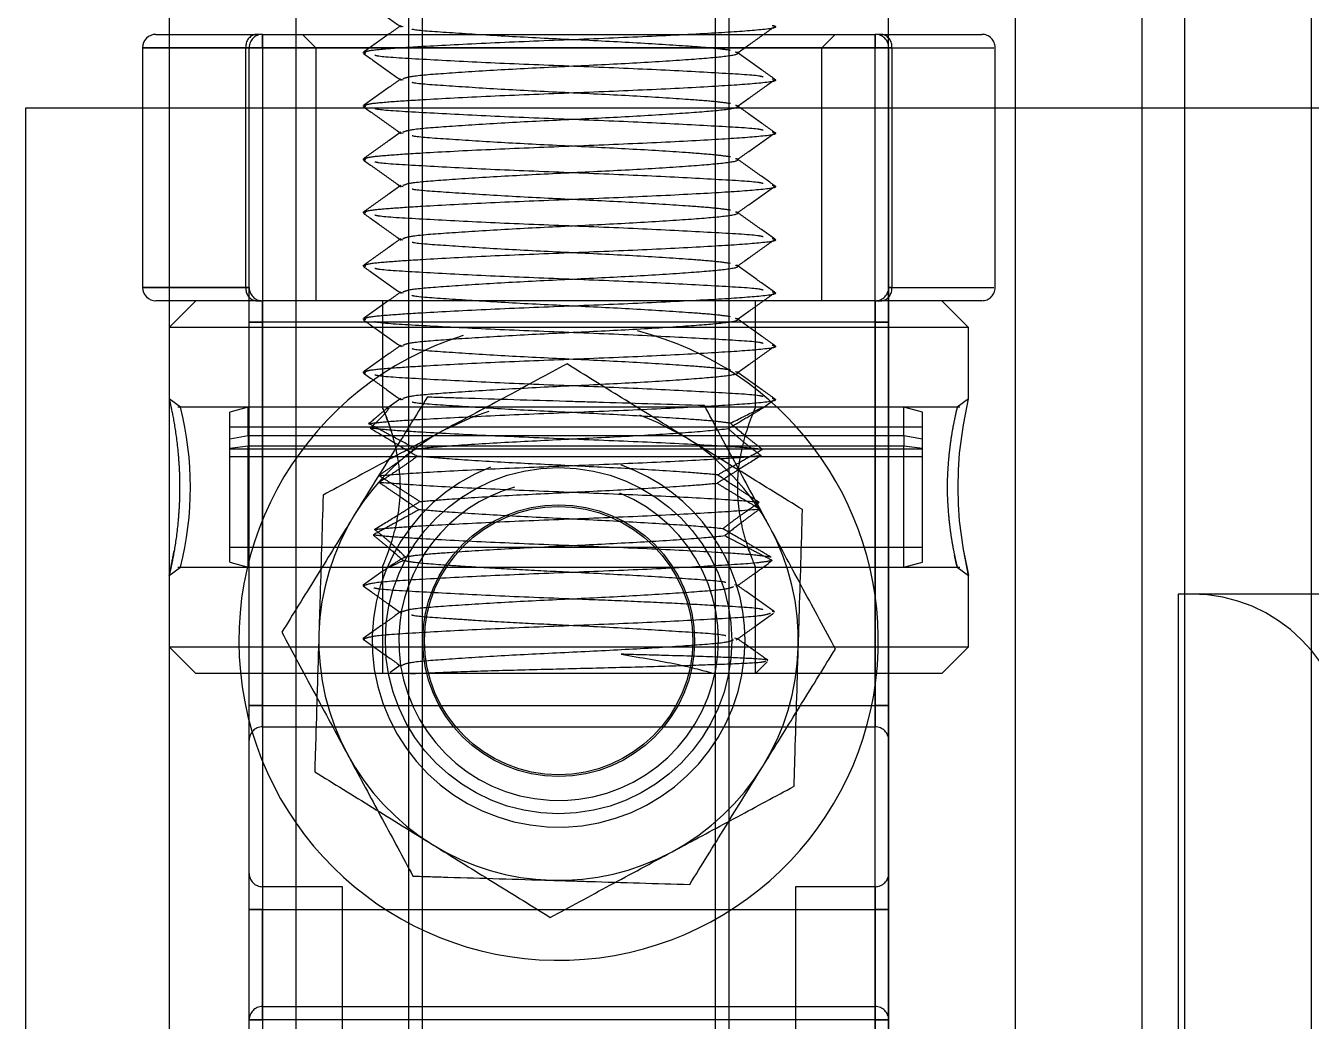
# Model space of a CAD drawing. Header units: metres. Extents: x 0 to 63075, y 0 to 44550.
# Drawn here: x 13913.88 to 13962.13, y 24667.48 to 24704.86 of the extents above; entities that cross this region are included whole.
import ezdxf

# ---------------------------------------------------------------- set-up
doc = ezdxf.new("R2010")
doc.units = ezdxf.units.M
doc.header["$LTSCALE"] = 75
doc.linetypes.add('HIDDEN2', pattern=[4.7625, 3.175, -1.5875])
for name, color, linetype in [('SDM', 7, 'Continuous'), ('SL4', 4, 'Continuous'), ('ST1', 7, 'HIDDEN2')]:
    doc.layers.add(name, color=color, linetype=linetype)

# ---------------------------------------------------------------- blocks, each defined once
blk = doc.blocks.new('A$Ca53c419a')
at = {"layer": 'SL4'}
for p, q in [((225.263, 539.25), (272, 539.25)), ((272, 539.25), (272, 534.865)), ((274.263, 534.865), (265.263, 534.865)), ((265.263, 534.865), (265.263, 533.865)), ((274.263, 533.865), (274.263, 534.865)), ((264.763, 533.865), (264.763, 534.365)), ((274.763, 534.365), (274.763, 533.865)), ((378.019, 533.865), (91.194, 533.865)), ((378.194, 529.108), (86.437, 529.108)), ((344.397, 506.877), (117.694, 506.877)), ((378.194, 502.115), (86.437, 502.115)), ((381.194, 497.358), (91.194, 497.358)), ((1004.763, 495.765), (54.76, 495.765))]:
    blk.add_line(p, q, dxfattribs=at)
for centre, start, end in [((265.263, 534.365), 90, 180), ((274.263, 534.365), 0, 90)]:
    blk.add_arc(centre, 0.5, start, end, dxfattribs=at)
at = {"layer": 'ST1'}
for p, q in [((265.263, 530.986), (265.263, 534.865)), ((272, 534.865), (272, 420.765)), ((274.263, 534.865), (274.263, 530.986)), ((251.763, 533.865), (250.762, 532.865)), ((251.763, 533.865), (251.763, 503.865)), ((254.448, 533.865), (254.762, 533.444)), ((260.762, 533.444), (261.077, 533.865)), ((263.763, 503.865), (263.763, 533.865)), ((264.763, 532.865), (263.763, 533.865)), ((264.763, 530.607), (264.763, 533.865)), ((265.263, 533.865), (265.263, 530.986)), ((274.263, 530.986), (274.263, 533.865)), ((274.763, 533.865), (274.763, 530.607)), ((254.762, 533.544), (254.762, 525.865)), ((260.762, 525.848), (260.762, 533.544)), ((250.762, 504.865), (250.762, 532.865)), ((254.95, 531.595), (254.762, 530.895)), ((254.95, 531.595), (259.21, 531.595)), ((255.512, 531.595), (255.512, 505.595)), ((258.92, 531.595), (258.92, 505.595)), ((259.208, 531.595), (259.208, 505.595)), ((259.306, 530.895), (259.21, 531.595)), ((259.21, 531.595), (259.569, 531.595)), ((259.569, 531.595), (260.575, 531.595)), ((259.689, 530.895), (259.569, 531.595)), ((260.012, 505.595), (260.012, 531.595)), ((260.762, 530.895), (260.575, 531.595)), ((236.488, 530.865), (237.763, 530.865)), ((237.763, 530.865), (237.763, 530.365)), ((237.763, 530.865), (241.912, 530.865)), ((237.763, 530.365), (237.763, 530.865)), ((241.912, 530.865), (241.912, 530.365)), ((241.912, 530.865), (274.263, 530.865)), ((241.912, 530.365), (241.912, 530.865)), ((249.562, 530.365), (249.562, 530.865)), ((249.562, 530.865), (249.562, 530.365)), ((254.762, 530.895), (259.306, 530.895)), ((254.762, 530.895), (254.762, 506.295)), ((259.689, 530.895), (259.306, 530.895)), ((259.306, 506.295), (259.306, 530.895)), ((259.689, 530.895), (260.762, 530.895)), ((259.689, 506.295), (259.689, 530.895)), ((260.762, 506.295), (260.762, 530.895)), ((263.963, 530.365), (263.963, 530.865)), ((263.963, 530.865), (263.963, 530.365)), ((265.263, 530.986), (265.263, 530.865)), ((265.263, 530.986), (274.263, 530.986)), ((265.263, 530.865), (265.263, 530.986)), ((274.263, 530.986), (274.263, 530.865)), ((274.263, 530.865), (274.263, 530.986)), ((274.263, 530.865), (274.263, 530.365)), ((274.263, 530.365), (274.263, 530.865)), ((242.763, 530.365), (182.763, 530.365)), ((242.763, 530.365), (214.01, 530.365)), ((237.763, 530.365), (236.988, 530.365)), ((237.763, 507.365), (237.763, 530.365)), ((238.263, 530.365), (237.763, 530.365)), ((237.763, 530.365), (238.263, 530.365)), ((238.263, 530.365), (238.263, 507.365)), ((241.912, 530.365), (238.263, 530.365)), ((238.263, 530.365), (241.912, 530.365)), ((241.912, 530.365), (241.912, 507.365)), ((274.263, 530.365), (241.912, 530.365)), ((242.763, 527.365), (242.763, 530.365)), ((248.763, 530.365), (249.562, 530.365)), ((248.763, 530.365), (248.763, 507.365)), ((249.562, 530.365), (248.763, 530.365)), ((249.562, 530.365), (263.963, 530.365)), ((249.562, 530.365), (249.562, 507.365)), ((263.963, 530.365), (264.763, 530.365)), ((263.963, 507.365), (263.963, 530.365)), ((264.763, 530.365), (263.963, 530.365)), ((264.763, 530.607), (264.763, 530.365)), ((264.763, 507.365), (264.763, 530.365)), ((274.263, 507.365), (274.263, 530.365)), ((274.763, 530.365), (274.263, 530.365)), ((274.263, 530.365), (274.763, 530.365)), ((274.263, 530.365), (274.263, 528.365)), ((274.763, 530.365), (274.763, 530.607)), ((274.763, 530.365), (274.763, 507.365)), ((381.194, 529.108), (86.437, 529.108)), ((274.763, 528.865), (274.263, 528.365)), ((274.263, 528.365), (264.763, 528.365)), ((274.263, 528.365), (274.263, 509.365)), ((212.763, 527.365), (242.763, 527.365)), ((252.053, 526.522), (252.069, 526.592)), ((254.053, 526.522), (254.069, 526.592)), ((262.046, 526.485), (262.069, 526.592)), ((264.046, 526.485), (264.069, 526.592)), ((266.046, 526.485), (266.069, 526.592)), ((268.046, 526.485), (268.069, 526.592)), ((270.046, 526.485), (270.069, 526.592)), ((272.046, 526.485), (272.069, 526.592)), ((274.046, 526.485), (274.069, 526.592)), ((254.762, 525.865), (250.762, 525.865)), ((251.09, 525.174), (250.805, 525.573)), ((254.762, 525.602), (254.762, 511.542)), ((261.093, 525.169), (260.713, 525.702)), ((264.763, 525.865), (260.724, 525.865)), ((260.762, 511.583), (260.762, 525.642)), ((251.05, 525.115), (251.069, 525.186)), ((253.05, 525.115), (253.069, 525.186)), ((261.042, 525.085), (261.069, 525.186)), ((263.042, 525.085), (263.069, 525.186)), ((265.042, 525.085), (265.069, 525.186)), ((267.042, 525.085), (267.069, 525.186)), ((269.042, 525.085), (269.069, 525.186)), ((271.042, 525.085), (271.069, 525.186)), ((273.042, 525.085), (273.069, 525.186)), ((275.042, 525.085), (275.069, 525.186)), ((121.694, 524.865), (340.694, 524.865)), ((340.694, 524.365), (121.694, 524.365)), ((121.694, 513.365), (340.694, 513.365)), ((340.694, 512.865), (121.694, 512.865)), ((252.069, 512.544), (252.093, 512.637)), ((254.069, 512.544), (254.093, 512.637)), ((250.762, 511.865), (251.2, 511.428)), ((250.762, 511.865), (254.801, 511.865)), ((254.762, 511.882), (254.762, 504.186)), ((254.797, 511.511), (254.789, 511.542)), ((260.737, 511.591), (261.056, 511.143)), ((260.762, 511.865), (264.763, 511.865)), ((260.762, 504.186), (260.762, 511.865)), ((253.069, 511.138), (253.09, 511.239)), ((255.016, 511.233), (254.896, 511.382)), ((242.763, 510.365), (182.763, 510.365)), ((242.763, 507.365), (242.763, 510.365)), ((264.763, 509.365), (274.263, 509.365)), ((274.263, 509.365), (274.763, 508.865)), ((274.263, 509.365), (274.263, 507.365)), ((242.763, 507.365), (182.763, 507.365)), ((236.988, 507.365), (237.763, 507.365)), ((237.763, 507.365), (237.763, 506.865)), ((238.263, 507.365), (237.763, 507.365)), ((237.763, 507.365), (238.263, 507.365)), ((237.763, 506.865), (237.763, 507.365)), ((238.263, 507.365), (241.912, 507.365)), ((241.912, 507.365), (238.263, 507.365)), ((241.912, 507.365), (241.912, 506.865)), ((241.912, 507.365), (274.263, 507.365)), ((241.912, 506.865), (241.912, 507.365)), ((249.562, 507.365), (248.763, 507.365)), ((248.763, 507.365), (249.562, 507.365)), ((263.963, 507.365), (249.562, 507.365)), ((249.562, 506.865), (249.562, 507.365)), ((249.562, 507.365), (249.562, 506.865)), ((264.763, 507.365), (263.963, 507.365)), ((263.963, 506.865), (263.963, 507.365)), ((263.963, 507.365), (264.763, 507.365)), ((263.963, 507.365), (263.963, 506.865)), ((264.763, 507.365), (264.763, 507.123)), ((264.763, 503.365), (264.763, 507.123)), ((274.263, 507.365), (274.263, 506.865)), ((274.763, 507.365), (274.263, 507.365)), ((274.263, 507.365), (274.763, 507.365)), ((274.263, 506.865), (274.263, 507.365)), ((274.763, 507.123), (274.763, 507.365)), ((274.763, 507.123), (274.763, 503.365)), ((381.194, 506.877), (81.194, 506.877)), ((237.763, 506.865), (236.488, 506.865)), ((241.912, 506.865), (237.763, 506.865)), ((274.263, 506.865), (241.912, 506.865)), ((265.263, 506.744), (265.263, 506.865)), ((265.263, 506.865), (265.263, 506.744)), ((274.263, 506.744), (265.263, 506.744)), ((265.263, 506.744), (265.263, 502.915)), ((274.263, 506.744), (274.263, 506.865)), ((274.263, 506.865), (274.263, 506.744)), ((274.263, 506.744), (274.263, 502.915)), ((254.762, 506.295), (259.306, 506.295)), ((254.762, 506.295), (254.95, 505.595)), ((259.21, 505.595), (259.306, 506.295)), ((259.689, 506.295), (259.306, 506.295)), ((259.569, 505.595), (259.689, 506.295)), ((259.689, 506.295), (260.762, 506.295)), ((260.575, 505.595), (260.762, 506.295)), ((254.95, 505.595), (259.21, 505.595)), ((259.21, 505.595), (259.569, 505.595)), ((259.569, 505.595), (260.575, 505.595)), ((250.762, 504.865), (251.763, 503.865)), ((263.763, 503.865), (264.763, 504.865)), ((254.762, 504.286), (254.448, 503.865)), ((261.077, 503.865), (260.762, 504.286)), ((251.763, 503.865), (254.449, 503.865)), ((261.077, 503.865), (263.763, 503.865)), ((265.263, 502.865), (274.263, 502.865)), ((378.194, 497.358), (91.194, 497.358)), ((253.75, 496), (190.25, 496)), ((253.75, 420.765), (253.75, 496)), ((1004.763, 491.003), (4.763, 491.003))]:
    blk.add_line(p, q, dxfattribs=at)
at = {"layer": 'ST1', "flags": 128}
for points in [[(259.927, 523.511), (260.416, 522.44), (260.613, 521.859)], [(260.473, 516.215), (260.206, 515.555), (259.654, 514.515)], [(255.37, 504.051), (254.704, 503.922), (254.448, 503.865), (254.704, 503.922), (255.42, 504.06), (256.495, 504.199), (257.121, 504.243), (257.765, 504.258), (258.407, 504.243), (259.034, 504.199), (260.108, 504.06), (260.822, 503.922), (261.077, 503.865), (261.077, 503.865)]]:
    blk.add_lwpolyline(points, dxfattribs=at)
at = {"layer": 'ST1'}
for radius in [6.5, 5.1, 5.036]:
    blk.add_circle((252, 519.25), radius, dxfattribs=at)
for centre, radius, start, end in [((257.762, 545.167), 12.101, 255.6458, 284.3543), ((252, 519.25), 12, 17.3754, 268.2592), ((237.763, 530.365), 0.5, 0, 90), ((243.263, 530.365), 0.5, 90, 180), ((248.263, 530.365), 0.5, 0, 90), ((265.263, 530.365), 0.5, 90, 180), ((265.209, 530.537), 0.452, 83.2366, 171.0568), ((274.316, 530.537), 0.452, 8.9432, 96.7634), ((274.263, 530.365), 0.5, 0, 90), ((252, 519.25), 9, 88.2592, 148.2592), ((252, 519.25), 9, 28.2592, 88.2592), ((252, 519.25), 7, 21.375, 270), ((252, 519.25), 6, 88.2592, 337.4764), ((252, 519.25), 6, 16.0117, 88.2592), ((252, 519.25), 9, 148.2592, 208.2592), ((252, 519.25), 7, 270, 340.4871), ((252, 519.25), 12, 268.2592, 345.6886), ((252, 519.25), 9, 208.2592, 268.2592), ((252, 519.25), 9, 268.2592, 328.2592), ((237.763, 507.365), 0.5, 270, 0), ((243.263, 507.365), 0.5, 180, 270), ((248.263, 507.365), 0.5, 270, 0), ((265.263, 507.365), 0.5, 180, 270), ((265.209, 507.193), 0.452, 188.9432, 276.7634), ((274.316, 507.193), 0.452, 263.2366, 351.0568), ((274.263, 507.365), 0.5, 270, 0), ((265.263, 503.365), 0.5, 180, 270), ((274.263, 503.365), 0.5, 270, 0), ((247.9, 495.5), 5.85, 270, 0)]:
    blk.add_arc(centre, radius, start, end, dxfattribs=at)
for points, knots in [([(261.077, 533.865), (261.025, 533.853), (260.922, 533.829), (260.167, 533.669), (259.247, 533.543), (258.413, 533.483), (257.762, 533.467), (257.111, 533.483), (256.278, 533.543), (255.35, 533.671), (254.625, 533.824), (254.364, 533.886), (254.599, 533.825), (255.12, 533.727), (255.37, 533.679)], [0, 0, 0, 0, 0.1017419, 0.2027992, 0.3026476, 0.3527986, 0.4021395, 0.4514199, 0.5016836, 0.6015335, 0.702618, 0.8044663, 0.9061041, 1, 1, 1, 1]), ([(252.316, 529.638), (251.572, 529.238), (250.072, 528.432), (248.521, 527.598), (247.739, 527.177)], [0, 0, 0, 0, 0.495458, 1, 1, 1, 1]), ([(256.735, 526.904), (256.63, 526.969), (255.837, 527.459), (254.341, 528.385), (252.995, 529.217), (252.316, 529.638)], [0, 0, 0, 0, 0.07009, 0.530784, 1, 1, 1, 1]), ([(247.08, 528.404), (246.636, 527.686), (245.74, 526.238), (244.813, 524.74), (244.346, 523.985)], [0, 0, 0, 0, 0.495458, 1, 1, 1, 1]), ([(252.273, 528.246), (250.86, 528.289), (249.102, 528.342), (247.412, 528.394), (247.08, 528.404)], [0, 0, 0, 0, 0.803647, 1, 1, 1, 1]), ([(257.467, 528.088), (256.131, 528.129), (254.418, 528.181), (252.661, 528.234), (252.273, 528.246)], [0, 0, 0, 0, 0.779636, 1, 1, 1, 1]), ([(259.927, 523.511), (259.869, 523.62), (259.427, 524.441), (258.595, 525.99), (257.845, 527.384), (257.467, 528.088)], [0, 0, 0, 0, 0.07009, 0.530784, 1, 1, 1, 1]), ([(247.739, 527.177), (247.63, 527.119), (246.809, 526.677), (245.26, 525.845), (243.866, 525.095), (243.162, 524.717)], [0, 0, 0, 0, 0.07009, 0.530784, 1, 1, 1, 1]), ([(261.154, 524.17), (260.436, 524.614), (258.988, 525.51), (257.49, 526.437), (256.735, 526.904)], [0, 0, 0, 0, 0.495458, 1, 1, 1, 1]), ([(252.053, 526.584), (251.886, 526.349), (251.551, 525.88), (251.216, 525.41), (251.049, 525.175)], [0, 0, 0, 0, 0.500081, 1, 1, 1, 1]), ([(253.09, 525.174), (252.922, 525.408), (252.587, 525.878), (252.252, 526.348), (252.085, 526.583)], [0, 0, 0, 0, 0.499907, 1, 1, 1, 1]), ([(252.085, 526.517), (252.123, 526.409), (252.204, 526.182), (252.312, 524.449), (252.448, 521.908), (252.569, 518.865), (252.689, 515.821), (252.825, 513.288), (252.927, 511.615), (253.002, 511.394), (253.034, 511.299)], [0, 0, 0, 0, 0.1162026, 0.2449171, 0.3789223, 0.5095057, 0.6400891, 0.7740943, 0.9028088, 1, 1, 1, 1]), ([(254.053, 526.584), (253.886, 526.349), (253.551, 525.88), (253.216, 525.41), (253.049, 525.175)], [0, 0, 0, 0, 0.5000814, 1, 1, 1, 1]), ([(254.79, 525.594), (254.722, 525.689), (254.487, 526.019), (254.252, 526.348), (254.085, 526.583)], [0, 0, 0, 0, 0.28737, 1, 1, 1, 1]), ([(254.085, 526.517), (254.123, 526.409), (254.204, 526.182), (254.312, 524.449), (254.448, 521.908), (254.569, 518.864), (254.689, 515.824), (254.825, 513.273), (254.923, 511.736), (254.991, 511.373), (255.016, 511.233)], [0, 0, 0, 0, 0.118163, 0.249048, 0.385314, 0.5181, 0.650886, 0.787151, 0.918037, 1, 1, 1, 1]), ([(262.045, 526.574), (261.878, 526.339), (261.543, 525.869), (261.208, 525.399), (261.041, 525.164)], [0, 0, 0, 0, 0.500089, 1, 1, 1, 1]), ([(263.093, 525.169), (262.926, 525.404), (262.591, 525.873), (262.257, 526.342), (262.09, 526.577)], [0, 0, 0, 0, 0.499958, 1, 1, 1, 1]), ([(262.09, 526.534), (262.109, 526.499), (262.159, 526.411), (262.231, 525.682), (262.325, 524.228), (262.448, 521.902), (262.569, 518.864), (262.689, 515.832), (262.825, 513.243), (262.938, 511.611), (263.032, 510.937), (263.082, 511.195), (263.088, 511.229)], [0, 0, 0, 0, 0.0555734, 0.1425526, 0.2290743, 0.3564777, 0.4806278, 0.604778, 0.7321813, 0.8545546, 0.980855, 1, 1, 1, 1]), ([(264.045, 526.574), (263.878, 526.339), (263.543, 525.869), (263.208, 525.399), (263.041, 525.164)], [0, 0, 0, 0, 0.5000892, 1, 1, 1, 1]), ([(265.093, 525.169), (264.926, 525.404), (264.591, 525.873), (264.257, 526.342), (264.09, 526.577)], [0, 0, 0, 0, 0.499958, 1, 1, 1, 1]), ([(264.09, 526.534), (264.109, 526.499), (264.159, 526.411), (264.231, 525.682), (264.325, 524.228), (264.448, 521.902), (264.569, 518.864), (264.689, 515.832), (264.825, 513.243), (264.938, 511.611), (265.032, 510.937), (265.082, 511.195), (265.088, 511.229)], [0, 0, 0, 0, 0.055573, 0.142553, 0.229074, 0.356478, 0.480628, 0.604778, 0.732181, 0.854555, 0.980855, 1, 1, 1, 1]), ([(266.045, 526.574), (265.878, 526.339), (265.543, 525.869), (265.208, 525.399), (265.041, 525.164)], [0, 0, 0, 0, 0.5000892, 1, 1, 1, 1]), ([(267.093, 525.169), (266.926, 525.404), (266.591, 525.873), (266.257, 526.342), (266.09, 526.577)], [0, 0, 0, 0, 0.499958, 1, 1, 1, 1]), ([(266.09, 526.534), (266.109, 526.499), (266.159, 526.411), (266.231, 525.682), (266.325, 524.228), (266.448, 521.902), (266.569, 518.864), (266.689, 515.832), (266.825, 513.243), (266.938, 511.611), (267.032, 510.937), (267.082, 511.195), (267.088, 511.229)], [0, 0, 0, 0, 0.055573, 0.142553, 0.229074, 0.356478, 0.480628, 0.604778, 0.732181, 0.854555, 0.980855, 1, 1, 1, 1]), ([(268.045, 526.574), (267.878, 526.339), (267.543, 525.869), (267.208, 525.399), (267.041, 525.164)], [0, 0, 0, 0, 0.500089, 1, 1, 1, 1]), ([(269.093, 525.169), (268.926, 525.404), (268.591, 525.873), (268.257, 526.342), (268.09, 526.577)], [0, 0, 0, 0, 0.499958, 1, 1, 1, 1]), ([(268.09, 526.534), (268.109, 526.499), (268.159, 526.411), (268.231, 525.682), (268.325, 524.228), (268.448, 521.902), (268.569, 518.864), (268.689, 515.832), (268.825, 513.243), (268.938, 511.611), (269.032, 510.937), (269.082, 511.195), (269.088, 511.229)], [0, 0, 0, 0, 0.055573, 0.142553, 0.229074, 0.356478, 0.480628, 0.604778, 0.732181, 0.854555, 0.980855, 1, 1, 1, 1]), ([(270.045, 526.574), (269.878, 526.339), (269.543, 525.869), (269.208, 525.399), (269.041, 525.164)], [0, 0, 0, 0, 0.500089, 1, 1, 1, 1]), ([(271.093, 525.169), (270.926, 525.404), (270.591, 525.873), (270.257, 526.342), (270.09, 526.577)], [0, 0, 0, 0, 0.499958, 1, 1, 1, 1]), ([(270.09, 526.534), (270.109, 526.499), (270.159, 526.411), (270.231, 525.682), (270.325, 524.228), (270.448, 521.902), (270.569, 518.864), (270.689, 515.832), (270.825, 513.243), (270.938, 511.611), (271.032, 510.937), (271.082, 511.195), (271.088, 511.229)], [0, 0, 0, 0, 0.055573, 0.142553, 0.229074, 0.356478, 0.480628, 0.604778, 0.732181, 0.854555, 0.980855, 1, 1, 1, 1]), ([(272.045, 526.574), (271.878, 526.339), (271.543, 525.869), (271.208, 525.399), (271.041, 525.164)], [0, 0, 0, 0, 0.5000892, 1, 1, 1, 1]), ([(273.093, 525.169), (272.926, 525.404), (272.591, 525.873), (272.257, 526.342), (272.09, 526.577)], [0, 0, 0, 0, 0.499958, 1, 1, 1, 1]), ([(272.09, 526.534), (272.109, 526.499), (272.159, 526.411), (272.231, 525.682), (272.325, 524.228), (272.448, 521.902), (272.569, 518.864), (272.689, 515.832), (272.825, 513.243), (272.938, 511.611), (273.032, 510.937), (273.082, 511.195), (273.088, 511.229)], [0, 0, 0, 0, 0.055573, 0.142553, 0.229074, 0.356478, 0.480628, 0.604778, 0.732181, 0.854555, 0.980855, 1, 1, 1, 1]), ([(274.045, 526.574), (273.878, 526.339), (273.543, 525.869), (273.208, 525.399), (273.041, 525.164)], [0, 0, 0, 0, 0.5000892, 1, 1, 1, 1]), ([(275.093, 525.169), (274.926, 525.404), (274.591, 525.873), (274.257, 526.342), (274.09, 526.577)], [0, 0, 0, 0, 0.4999583, 1, 1, 1, 1]), ([(274.09, 526.534), (274.109, 526.499), (274.159, 526.411), (274.231, 525.682), (274.325, 524.228), (274.448, 521.902), (274.569, 518.864), (274.689, 515.832), (274.825, 513.243), (274.938, 511.611), (275.032, 510.937), (275.082, 511.195), (275.088, 511.229)], [0, 0, 0, 0, 0.055573, 0.142553, 0.229074, 0.356478, 0.480628, 0.604778, 0.732181, 0.854555, 0.980855, 1, 1, 1, 1]), ([(276.045, 526.574), (275.878, 526.339), (275.543, 525.869), (275.208, 525.399), (275.041, 525.164)], [0, 0, 0, 0, 0.5000892, 1, 1, 1, 1]), ([(253.164, 511.582), (253.175, 511.624), (253.228, 511.826), (253.299, 513.11), (253.402, 514.948), (253.49, 516.859), (253.581, 519.199), (253.689, 521.919), (253.826, 524.414), (253.911, 525.926), (253.966, 526.13), (253.98, 526.18)], [0, 0, 0, 0, 0.039996, 0.189051, 0.292857, 0.396658, 0.496562, 0.647781, 0.802963, 0.952019, 1, 1, 1, 1]), ([(255.965, 526.21), (255.876, 526.099), (255.698, 525.878), (255.349, 525.464), (255.144, 525.231), (255.006, 525.074)], [0, 0, 0, 0, 0.245874, 0.491876, 1, 1, 1, 1]), ([(255.131, 511.273), (255.162, 511.482), (255.225, 511.898), (255.322, 513.466), (255.448, 515.824), (255.569, 518.865), (255.689, 521.905), (255.808, 524.134), (255.895, 525.537), (255.942, 525.986), (255.965, 526.21)], [0, 0, 0, 0, 0.113372, 0.225249, 0.376702, 0.524287, 0.671873, 0.823326, 0.912077, 1, 1, 1, 1]), ([(255.146, 525.014), (255.307, 525.17), (255.544, 525.402), (255.908, 525.824), (256.088, 526.048), (256.178, 526.16)], [0, 0, 0, 0, 0.5092149, 0.7529606, 1, 1, 1, 1]), ([(256.917, 524.493), (256.837, 524.638), (256.636, 525.001), (256.316, 525.578), (256.082, 525.999), (255.965, 526.21)], [0, 0, 0, 0, 0.248503, 0.623083, 1, 1, 1, 1]), ([(256.178, 526.16), (256.201, 525.938), (256.245, 525.49), (256.331, 524.113), (256.448, 521.906), (256.569, 518.861), (256.689, 515.841), (256.826, 513.18), (256.905, 512.191), (256.944, 511.697)], [0, 0, 0, 0, 0.0915392, 0.1842663, 0.3492729, 0.5100662, 0.6708596, 0.8358662, 1, 1, 1, 1]), ([(256.178, 526.16), (256.348, 525.882), (256.604, 525.463), (256.956, 524.89), (257.135, 524.6), (257.224, 524.455)], [0, 0, 0, 0, 0.496833, 0.748087, 1, 1, 1, 1]), ([(257.939, 525.988), (257.851, 525.856), (257.676, 525.591), (257.336, 525.089), (257.081, 524.727), (256.917, 524.493)], [0, 0, 0, 0, 0.262288, 0.524583, 1, 1, 1, 1]), ([(257.196, 511.721), (257.234, 512.21), (257.312, 513.2), (257.448, 515.839), (257.569, 518.865), (257.689, 521.891), (257.824, 524.514), (257.902, 525.504), (257.939, 525.988)], [0, 0, 0, 0, 0.165658, 0.335718, 0.501437, 0.667155, 0.837216, 1, 1, 1, 1]), ([(257.224, 524.455), (257.31, 524.588), (257.482, 524.854), (257.808, 525.369), (258.044, 525.752), (258.197, 525.999)], [0, 0, 0, 0, 0.260982, 0.521952, 1, 1, 1, 1]), ([(258.923, 524.549), (258.832, 524.675), (258.651, 524.927), (258.322, 525.407), (258.087, 525.764), (257.939, 525.988)], [0, 0, 0, 0, 0.270831, 0.541621, 1, 1, 1, 1]), ([(258.197, 525.999), (258.235, 525.513), (258.312, 524.523), (258.448, 521.89), (258.569, 518.869), (258.689, 515.824), (258.805, 513.646), (258.888, 512.308), (258.929, 511.865), (258.95, 511.645)], [0, 0, 0, 0, 0.162123, 0.329894, 0.49338, 0.656866, 0.824637, 0.913089, 1, 1, 1, 1]), ([(258.197, 525.999), (258.287, 525.87), (258.469, 525.611), (258.806, 525.142), (259.053, 524.817), (259.207, 524.614)], [0, 0, 0, 0, 0.2721805, 0.5443834, 1, 1, 1, 1]), ([(259.981, 526.324), (259.835, 526.079), (259.592, 525.674), (259.233, 525.072), (259.026, 524.723), (258.923, 524.549)], [0, 0, 0, 0, 0.433845, 0.716111, 1, 1, 1, 1]), ([(259.183, 511.604), (259.204, 511.825), (259.247, 512.271), (259.332, 513.63), (259.448, 515.825), (259.569, 518.865), (259.689, 521.905), (259.811, 524.187), (259.902, 525.657), (259.955, 526.102), (259.981, 526.324)], [0, 0, 0, 0, 0.085004, 0.171301, 0.329311, 0.483287, 0.637262, 0.795272, 0.897616, 1, 1, 1, 1]), ([(259.207, 524.614), (259.351, 524.884), (259.584, 525.325), (259.899, 525.912), (260.064, 526.22), (260.147, 526.375)], [0, 0, 0, 0, 0.4417657, 0.7196808, 1, 1, 1, 1]), ([(260.729, 525.618), (260.675, 525.654), (260.568, 525.727), (260.272, 526.008), (260.062, 526.236), (259.981, 526.324)], [0, 0, 0, 0, 0.3809856, 0.7602274, 1, 1, 1, 1]), ([(260.147, 526.375), (260.294, 526.202), (260.562, 525.888), (260.761, 525.653), (260.742, 525.645), (260.736, 525.642)], [0, 0, 0, 0, 0.456539, 0.833311, 1, 1, 1, 1]), ([(260.147, 526.375), (260.175, 526.156), (260.232, 525.718), (260.325, 524.213), (260.448, 521.906), (260.569, 518.863), (260.689, 515.832), (260.825, 513.243), (260.938, 511.611), (261.032, 510.937), (261.082, 511.195), (261.088, 511.229)], [0, 0, 0, 0, 0.092097, 0.18371, 0.318611, 0.450066, 0.581522, 0.716422, 0.845996, 0.979728, 1, 1, 1, 1]), ([(261.162, 511.571), (261.174, 511.616), (261.228, 511.819), (261.311, 513.318), (261.448, 515.813), (261.569, 518.865), (261.689, 521.918), (261.826, 524.409), (261.908, 525.9), (261.961, 526.102), (261.972, 526.143)], [0, 0, 0, 0, 0.043096, 0.193298, 0.349673, 0.502056, 0.654439, 0.810815, 0.961016, 1, 1, 1, 1]), ([(263.162, 511.571), (263.174, 511.616), (263.228, 511.819), (263.311, 513.318), (263.448, 515.813), (263.569, 518.865), (263.689, 521.918), (263.826, 524.409), (263.908, 525.9), (263.961, 526.102), (263.972, 526.143)], [0, 0, 0, 0, 0.043096, 0.193298, 0.349673, 0.502056, 0.654439, 0.810815, 0.961016, 1, 1, 1, 1]), ([(265.162, 511.571), (265.174, 511.616), (265.228, 511.819), (265.311, 513.318), (265.448, 515.813), (265.569, 518.865), (265.689, 521.918), (265.826, 524.409), (265.908, 525.9), (265.961, 526.102), (265.972, 526.143)], [0, 0, 0, 0, 0.0430959, 0.1932977, 0.3496734, 0.5020562, 0.6544389, 0.8108146, 0.9610164, 1, 1, 1, 1]), ([(267.162, 511.571), (267.174, 511.616), (267.228, 511.819), (267.311, 513.318), (267.448, 515.813), (267.569, 518.865), (267.689, 521.918), (267.826, 524.409), (267.908, 525.9), (267.961, 526.102), (267.972, 526.143)], [0, 0, 0, 0, 0.043096, 0.193298, 0.349673, 0.502056, 0.654439, 0.810815, 0.961016, 1, 1, 1, 1]), ([(269.162, 511.571), (269.174, 511.616), (269.228, 511.819), (269.311, 513.318), (269.448, 515.813), (269.569, 518.865), (269.689, 521.918), (269.826, 524.409), (269.908, 525.9), (269.961, 526.102), (269.972, 526.143)], [0, 0, 0, 0, 0.043096, 0.193298, 0.349673, 0.502056, 0.654439, 0.810815, 0.961016, 1, 1, 1, 1]), ([(271.162, 511.571), (271.174, 511.616), (271.228, 511.819), (271.311, 513.318), (271.448, 515.813), (271.569, 518.865), (271.689, 521.918), (271.826, 524.409), (271.908, 525.9), (271.961, 526.102), (271.972, 526.143)], [0, 0, 0, 0, 0.043096, 0.193298, 0.349673, 0.502056, 0.654439, 0.810815, 0.961016, 1, 1, 1, 1]), ([(273.162, 511.571), (273.174, 511.616), (273.228, 511.819), (273.311, 513.318), (273.448, 515.813), (273.569, 518.865), (273.689, 521.918), (273.826, 524.409), (273.908, 525.9), (273.961, 526.102), (273.972, 526.143)], [0, 0, 0, 0, 0.043096, 0.193298, 0.349673, 0.502056, 0.654439, 0.810815, 0.961016, 1, 1, 1, 1]), ([(255.006, 525.074), (254.939, 525.214), (254.822, 525.458), (254.75, 525.632), (254.775, 525.621), (254.9, 525.431), (255.052, 525.173), (255.146, 525.014)], [0, 0, 0, 0, 0.232062, 0.405334, 0.579425, 0.739184, 1, 1, 1, 1]), ([(254.762, 525.865), (254.793, 525.852), (254.853, 525.825), (255.321, 525.637), (256.03, 525.406), (256.96, 525.214), (257.97, 525.167), (258.911, 525.274), (259.731, 525.476), (260.383, 525.705), (260.758, 525.863), (260.79, 525.876), (260.508, 525.759), (260.044, 525.573), (259.594, 525.458), (259.405, 525.41)], [0, 0, 0, 0, 0.076894, 0.153648, 0.234098, 0.318726, 0.399045, 0.472827, 0.548273, 0.630497, 0.714759, 0.793424, 0.867949, 0.944843, 1, 1, 1, 1]), ([(251.088, 525.111), (251.126, 525.024), (251.205, 524.839), (251.312, 523.432), (251.448, 521.354), (251.569, 518.865), (251.689, 516.374), (251.825, 514.303), (251.927, 512.939), (252.001, 512.759), (252.032, 512.682)], [0, 0, 0, 0, 0.112986, 0.242437, 0.377219, 0.508553, 0.639887, 0.774669, 0.90412, 1, 1, 1, 1]), ([(253.088, 525.111), (253.126, 525.024), (253.205, 524.839), (253.312, 523.432), (253.448, 521.354), (253.569, 518.865), (253.689, 516.374), (253.825, 514.303), (253.927, 512.939), (254.001, 512.759), (254.032, 512.682)], [0, 0, 0, 0, 0.112986, 0.242437, 0.377219, 0.508553, 0.639887, 0.774669, 0.90412, 1, 1, 1, 1]), ([(254.182, 512.975), (254.187, 512.993), (254.234, 513.155), (254.311, 514.342), (254.448, 516.363), (254.56, 518.678), (254.66, 520.766), (254.749, 522.287), (254.846, 523.697), (254.92, 524.657), (254.984, 524.966), (255.006, 525.074)], [0, 0, 0, 0, 0.018267, 0.165621, 0.319042, 0.468539, 0.582958, 0.701335, 0.772441, 0.919794, 1, 1, 1, 1]), ([(255.146, 525.014), (255.174, 524.835), (255.231, 524.478), (255.325, 523.243), (255.448, 521.353), (255.569, 518.862), (255.689, 516.391), (255.826, 514.222), (255.904, 513.413), (255.943, 513.011)], [0, 0, 0, 0, 0.109023, 0.217406, 0.376039, 0.530614, 0.685189, 0.843822, 1, 1, 1, 1]), ([(261.092, 525.098), (261.128, 525.013), (261.206, 524.829), (261.312, 523.431), (261.448, 521.355), (261.569, 518.863), (261.689, 516.383), (261.825, 514.271), (261.938, 512.911), (262.033, 512.42), (262.084, 512.584), (262.092, 512.609)], [0, 0, 0, 0, 0.103426, 0.225711, 0.353032, 0.477096, 0.60116, 0.728481, 0.850766, 0.976983, 1, 1, 1, 1]), ([(263.092, 525.098), (263.128, 525.013), (263.206, 524.829), (263.312, 523.431), (263.448, 521.355), (263.569, 518.863), (263.689, 516.383), (263.825, 514.271), (263.938, 512.911), (264.033, 512.42), (264.084, 512.584), (264.092, 512.609)], [0, 0, 0, 0, 0.1034259, 0.2257113, 0.3530321, 0.4770962, 0.6011602, 0.728481, 0.8507664, 0.976983, 1, 1, 1, 1]), ([(265.092, 525.098), (265.128, 525.013), (265.206, 524.829), (265.312, 523.431), (265.448, 521.355), (265.569, 518.863), (265.689, 516.383), (265.825, 514.271), (265.938, 512.911), (266.033, 512.42), (266.084, 512.584), (266.092, 512.609)], [0, 0, 0, 0, 0.103426, 0.225711, 0.353032, 0.477096, 0.60116, 0.728481, 0.850766, 0.976983, 1, 1, 1, 1]), ([(267.092, 525.098), (267.128, 525.013), (267.206, 524.829), (267.312, 523.431), (267.448, 521.355), (267.569, 518.863), (267.689, 516.383), (267.825, 514.271), (267.938, 512.911), (268.033, 512.42), (268.084, 512.584), (268.092, 512.609)], [0, 0, 0, 0, 0.1034259, 0.2257113, 0.3530321, 0.4770962, 0.6011602, 0.728481, 0.8507664, 0.976983, 1, 1, 1, 1]), ([(269.092, 525.098), (269.128, 525.013), (269.206, 524.829), (269.312, 523.431), (269.448, 521.355), (269.569, 518.863), (269.689, 516.383), (269.825, 514.271), (269.938, 512.911), (270.033, 512.42), (270.084, 512.584), (270.092, 512.609)], [0, 0, 0, 0, 0.1034259, 0.2257113, 0.3530321, 0.4770962, 0.6011602, 0.728481, 0.8507664, 0.976983, 1, 1, 1, 1]), ([(271.092, 525.098), (271.128, 525.013), (271.206, 524.829), (271.312, 523.431), (271.448, 521.355), (271.569, 518.863), (271.689, 516.383), (271.825, 514.271), (271.938, 512.911), (272.033, 512.42), (272.084, 512.584), (272.092, 512.609)], [0, 0, 0, 0, 0.1034259, 0.2257113, 0.3530321, 0.4770962, 0.6011602, 0.728481, 0.8507664, 0.976983, 1, 1, 1, 1]), ([(273.092, 525.098), (273.128, 525.013), (273.206, 524.829), (273.312, 523.431), (273.448, 521.355), (273.569, 518.863), (273.689, 516.383), (273.825, 514.271), (273.938, 512.911), (274.033, 512.42), (274.084, 512.584), (274.092, 512.609)], [0, 0, 0, 0, 0.103426, 0.225711, 0.353032, 0.477096, 0.60116, 0.728481, 0.850766, 0.976983, 1, 1, 1, 1]), ([(243.162, 524.717), (243.149, 524.281), (243.097, 522.588), (243.044, 520.829), (243.004, 519.523)], [0, 0, 0, 0, 0.257551, 1, 1, 1, 1]), ([(250.762, 524.804), (250.783, 524.331), (250.824, 523.386), (250.892, 521.254), (250.951, 518.883), (251.011, 516.46), (251.078, 514.253), (251.139, 512.557), (251.191, 511.544), (251.228, 511.493), (251.244, 511.471)], [0, 0, 0, 0, 0.127856, 0.255712, 0.383567, 0.511324, 0.64267, 0.774035, 0.905324, 1, 1, 1, 1]), ([(252.182, 512.975), (252.187, 512.993), (252.234, 513.155), (252.311, 514.342), (252.448, 516.363), (252.56, 518.678), (252.66, 520.764), (252.749, 522.294), (252.846, 523.676), (252.905, 524.591), (252.954, 524.753), (252.961, 524.777)], [0, 0, 0, 0, 0.01933, 0.175262, 0.337615, 0.495815, 0.616894, 0.742163, 0.817408, 0.97334, 1, 1, 1, 1]), ([(256.204, 513.087), (256.24, 513.472), (256.315, 514.28), (256.448, 516.389), (256.569, 518.865), (256.689, 521.342), (256.816, 523.346), (256.886, 524.145), (256.917, 524.493)], [0, 0, 0, 0, 0.161443, 0.339076, 0.512165, 0.685254, 0.862887, 1, 1, 1, 1]), ([(257.224, 524.455), (257.253, 524.117), (257.322, 523.322), (257.448, 521.342), (257.569, 518.865), (257.689, 516.388), (257.814, 514.423), (257.882, 513.631), (257.911, 513.299)], [0, 0, 0, 0, 0.136753, 0.32167, 0.501858, 0.682045, 0.866962, 1, 1, 1, 1]), ([(258.225, 513.282), (258.254, 513.618), (258.323, 514.413), (258.448, 516.388), (258.569, 518.865), (258.689, 521.341), (258.818, 523.383), (258.89, 524.187), (258.923, 524.549)], [0, 0, 0, 0, 0.133333, 0.315032, 0.492083, 0.669134, 0.850833, 1, 1, 1, 1]), ([(259.207, 524.614), (259.242, 524.236), (259.316, 523.428), (259.448, 521.341), (259.569, 518.865), (259.69, 516.391), (259.832, 514.114), (259.916, 513.309), (259.961, 512.882)], [0, 0, 0, 0, 0.147821, 0.315698, 0.479282, 0.642865, 0.810742, 1, 1, 1, 1]), ([(260.163, 512.805), (260.188, 512.988), (260.239, 513.354), (260.328, 514.532), (260.448, 516.379), (260.569, 518.861), (260.689, 521.367), (260.826, 523.386), (260.902, 524.57), (260.949, 524.731), (260.953, 524.746)], [0, 0, 0, 0, 0.098651, 0.197725, 0.357803, 0.513786, 0.669769, 0.829847, 0.983594, 1, 1, 1, 1]), ([(262.163, 512.805), (262.188, 512.988), (262.239, 513.354), (262.328, 514.532), (262.448, 516.379), (262.569, 518.861), (262.689, 521.367), (262.826, 523.386), (262.902, 524.57), (262.949, 524.731), (262.953, 524.746)], [0, 0, 0, 0, 0.098651, 0.197725, 0.357803, 0.513786, 0.669769, 0.829847, 0.983594, 1, 1, 1, 1]), ([(264.163, 512.805), (264.188, 512.988), (264.239, 513.354), (264.328, 514.532), (264.448, 516.379), (264.569, 518.861), (264.689, 521.367), (264.826, 523.386), (264.902, 524.57), (264.949, 524.731), (264.953, 524.746)], [0, 0, 0, 0, 0.098651, 0.197725, 0.357803, 0.513786, 0.669769, 0.829847, 0.983594, 1, 1, 1, 1]), ([(266.163, 512.805), (266.188, 512.988), (266.239, 513.354), (266.328, 514.532), (266.448, 516.379), (266.569, 518.861), (266.689, 521.367), (266.826, 523.386), (266.902, 524.57), (266.949, 524.731), (266.953, 524.746)], [0, 0, 0, 0, 0.098651, 0.197725, 0.357803, 0.513786, 0.669769, 0.829847, 0.983594, 1, 1, 1, 1]), ([(268.163, 512.805), (268.188, 512.988), (268.239, 513.354), (268.328, 514.532), (268.448, 516.379), (268.569, 518.861), (268.689, 521.367), (268.826, 523.386), (268.902, 524.57), (268.949, 524.731), (268.953, 524.746)], [0, 0, 0, 0, 0.098651, 0.197725, 0.357803, 0.513786, 0.669769, 0.829847, 0.983594, 1, 1, 1, 1]), ([(270.163, 512.805), (270.188, 512.988), (270.239, 513.354), (270.328, 514.532), (270.448, 516.379), (270.569, 518.861), (270.689, 521.367), (270.826, 523.386), (270.902, 524.57), (270.949, 524.731), (270.953, 524.746)], [0, 0, 0, 0, 0.098651, 0.197725, 0.357803, 0.513786, 0.669769, 0.829847, 0.983594, 1, 1, 1, 1]), ([(272.163, 512.805), (272.188, 512.988), (272.239, 513.354), (272.328, 514.532), (272.448, 516.379), (272.569, 518.861), (272.689, 521.367), (272.826, 523.386), (272.902, 524.57), (272.949, 524.731), (272.953, 524.746)], [0, 0, 0, 0, 0.098651, 0.197725, 0.357803, 0.513786, 0.669769, 0.829847, 0.983594, 1, 1, 1, 1]), ([(274.163, 512.805), (274.188, 512.988), (274.239, 513.354), (274.328, 514.532), (274.448, 516.379), (274.569, 518.861), (274.689, 521.367), (274.826, 523.386), (274.902, 524.57), (274.949, 524.731), (274.953, 524.746)], [0, 0, 0, 0, 0.098651, 0.197725, 0.357803, 0.513786, 0.669769, 0.829847, 0.983594, 1, 1, 1, 1]), ([(244.346, 523.985), (244.281, 523.88), (243.791, 523.087), (242.865, 521.591), (242.033, 520.245), (241.612, 519.566)], [0, 0, 0, 0, 0.07009, 0.5307844, 1, 1, 1, 1]), ([(261.154, 524.17), (261.14, 523.734), (261.089, 522.041), (261.036, 520.282), (260.996, 518.977)], [0, 0, 0, 0, 0.2575513, 1, 1, 1, 1]), ([(262.388, 518.934), (261.988, 519.678), (261.182, 521.178), (260.348, 522.729), (259.927, 523.511)], [0, 0, 0, 0, 0.495458, 1, 1, 1, 1]), ([(241.612, 519.566), (242.012, 518.822), (242.818, 517.322), (243.652, 515.771), (244.073, 514.989)], [0, 0, 0, 0, 0.495458, 1, 1, 1, 1]), ([(243.004, 519.523), (242.99, 519.051), (242.936, 517.293), (242.884, 515.581), (242.846, 514.33)], [0, 0, 0, 0, 0.268634, 1, 1, 1, 1]), ([(259.654, 514.515), (259.719, 514.62), (260.209, 515.413), (261.135, 516.909), (261.967, 518.255), (262.388, 518.934)], [0, 0, 0, 0, 0.07009, 0.530784, 1, 1, 1, 1]), ([(260.996, 518.977), (260.981, 518.504), (260.928, 516.746), (260.876, 515.035), (260.838, 513.783)], [0, 0, 0, 0, 0.268634, 1, 1, 1, 1]), ([(251.49, 516.904), (251.366, 516.157), (251.128, 514.73), (250.881, 513.821), (250.762, 513.388)], [0, 0, 0, 0, 0.523722, 1, 1, 1, 1]), ([(251.257, 511.423), (251.259, 511.415), (251.283, 511.316), (251.327, 511.926), (251.383, 513.264), (251.442, 515.07), (251.476, 516.389), (251.49, 516.904)], [0, 0, 0, 0, 0.024344, 0.290236, 0.55602, 0.826852, 1, 1, 1, 1]), ([(244.073, 514.989), (244.131, 514.88), (244.573, 514.059), (245.405, 512.51), (246.155, 511.116), (246.533, 510.412)], [0, 0, 0, 0, 0.07009, 0.530784, 1, 1, 1, 1]), ([(242.846, 514.33), (243.564, 513.886), (245.012, 512.99), (246.51, 512.063), (247.265, 511.596)], [0, 0, 0, 0, 0.495458, 1, 1, 1, 1]), ([(256.92, 510.096), (257.364, 510.814), (258.26, 512.262), (259.187, 513.76), (259.654, 514.515)], [0, 0, 0, 0, 0.495458, 1, 1, 1, 1]), ([(256.261, 511.323), (256.37, 511.381), (257.191, 511.823), (258.74, 512.655), (260.134, 513.405), (260.838, 513.783)], [0, 0, 0, 0, 0.07009, 0.530784, 1, 1, 1, 1]), ([(255.943, 513.011), (255.806, 512.747), (255.571, 512.295), (255.255, 511.692), (255.097, 511.387), (255.016, 511.233)], [0, 0, 0, 0, 0.407732, 0.700309, 1, 1, 1, 1]), ([(255.131, 511.273), (255.218, 511.418), (255.393, 511.709), (255.754, 512.317), (256.031, 512.792), (256.204, 513.087)], [0, 0, 0, 0, 0.275087, 0.549567, 1, 1, 1, 1]), ([(256.944, 511.697), (256.852, 511.823), (256.668, 512.076), (256.333, 512.523), (256.092, 512.824), (255.943, 513.011)], [0, 0, 0, 0, 0.2754645, 0.5509696, 1, 1, 1, 1]), ([(256.204, 513.087), (256.296, 512.968), (256.48, 512.73), (256.813, 512.275), (257.049, 511.934), (257.196, 511.721)], [0, 0, 0, 0, 0.275069, 0.550049, 1, 1, 1, 1]), ([(257.911, 513.299), (257.827, 513.163), (257.661, 512.892), (257.338, 512.357), (257.1, 511.959), (256.944, 511.697)], [0, 0, 0, 0, 0.254145, 0.508288, 1, 1, 1, 1]), ([(257.196, 511.721), (257.282, 511.854), (257.453, 512.12), (257.795, 512.643), (258.054, 513.028), (258.225, 513.282)], [0, 0, 0, 0, 0.254741, 0.509482, 1, 1, 1, 1]), ([(258.95, 511.645), (258.78, 511.918), (258.525, 512.328), (258.176, 512.881), (257.999, 513.16), (257.911, 513.299)], [0, 0, 0, 0, 0.497457, 0.748438, 1, 1, 1, 1]), ([(258.225, 513.282), (258.305, 513.141), (258.507, 512.789), (258.828, 512.227), (259.064, 511.812), (259.183, 511.604)], [0, 0, 0, 0, 0.248799, 0.623508, 1, 1, 1, 1]), ([(259.961, 512.882), (259.872, 512.784), (259.694, 512.589), (259.353, 512.178), (259.105, 511.851), (258.95, 511.645)], [0, 0, 0, 0, 0.271578, 0.542917, 1, 1, 1, 1]), ([(260.163, 512.805), (260.326, 512.481), (260.561, 512.014), (260.742, 511.635), (260.779, 511.533), (260.706, 511.628), (260.503, 511.955), (260.229, 512.419), (260.022, 512.776), (259.961, 512.882)], [0, 0, 0, 0, 0.258271, 0.372339, 0.487332, 0.589054, 0.71672, 0.9158, 1, 1, 1, 1]), ([(251.273, 511.411), (251.38, 511.56), (251.653, 511.944), (251.927, 512.328), (252.094, 512.563)], [0, 0, 0, 0, 0.3886614, 1, 1, 1, 1]), ([(252.031, 512.584), (252.198, 512.35), (252.532, 511.883), (252.866, 511.415), (253.034, 511.18)], [0, 0, 0, 0, 0.499973, 1, 1, 1, 1]), ([(253.091, 511.155), (253.258, 511.389), (253.592, 511.859), (253.927, 512.328), (254.094, 512.563)], [0, 0, 0, 0, 0.500052, 1, 1, 1, 1]), ([(254.031, 512.584), (254.198, 512.35), (254.485, 511.949), (254.772, 511.547), (254.892, 511.379)], [0, 0, 0, 0, 0.582312, 1, 1, 1, 1]), ([(260.762, 511.865), (260.732, 511.878), (260.672, 511.905), (260.204, 512.093), (259.495, 512.324), (258.565, 512.516), (257.555, 512.562), (256.615, 512.456), (255.792, 512.253), (255.151, 512.029), (254.786, 511.875), (254.797, 511.88), (254.801, 511.882)], [0, 0, 0, 0, 0.1009923, 0.2018001, 0.3074616, 0.4186119, 0.5241021, 0.621006, 0.720097, 0.8280883, 0.9387571, 1, 1, 1, 1]), ([(259.183, 511.604), (259.274, 511.722), (259.458, 511.959), (259.795, 512.377), (260.021, 512.639), (260.163, 512.805)], [0, 0, 0, 0, 0.268657, 0.537402, 1, 1, 1, 1]), ([(261.088, 511.151), (261.256, 511.386), (261.591, 511.856), (261.926, 512.326), (262.093, 512.561)], [0, 0, 0, 0, 0.500092, 1, 1, 1, 1]), ([(262.053, 512.55), (262.221, 512.316), (262.555, 511.847), (262.889, 511.377), (263.056, 511.143)], [0, 0, 0, 0, 0.499967, 1, 1, 1, 1]), ([(263.088, 511.151), (263.256, 511.386), (263.591, 511.856), (263.926, 512.326), (264.093, 512.561)], [0, 0, 0, 0, 0.500092, 1, 1, 1, 1]), ([(264.053, 512.55), (264.221, 512.316), (264.555, 511.847), (264.889, 511.377), (265.056, 511.143)], [0, 0, 0, 0, 0.499967, 1, 1, 1, 1]), ([(265.088, 511.151), (265.256, 511.386), (265.591, 511.856), (265.926, 512.326), (266.093, 512.561)], [0, 0, 0, 0, 0.500092, 1, 1, 1, 1]), ([(266.053, 512.55), (266.221, 512.316), (266.555, 511.847), (266.889, 511.377), (267.056, 511.143)], [0, 0, 0, 0, 0.499967, 1, 1, 1, 1]), ([(267.088, 511.151), (267.256, 511.386), (267.591, 511.856), (267.926, 512.326), (268.093, 512.561)], [0, 0, 0, 0, 0.5000921, 1, 1, 1, 1]), ([(268.053, 512.55), (268.221, 512.316), (268.555, 511.847), (268.889, 511.377), (269.056, 511.143)], [0, 0, 0, 0, 0.499967, 1, 1, 1, 1]), ([(269.088, 511.151), (269.256, 511.386), (269.591, 511.856), (269.926, 512.326), (270.093, 512.561)], [0, 0, 0, 0, 0.5000921, 1, 1, 1, 1]), ([(270.053, 512.55), (270.221, 512.316), (270.555, 511.847), (270.889, 511.377), (271.056, 511.143)], [0, 0, 0, 0, 0.499967, 1, 1, 1, 1]), ([(271.088, 511.151), (271.256, 511.386), (271.591, 511.856), (271.926, 512.326), (272.093, 512.561)], [0, 0, 0, 0, 0.500092, 1, 1, 1, 1]), ([(272.053, 512.55), (272.221, 512.316), (272.555, 511.847), (272.889, 511.377), (273.056, 511.143)], [0, 0, 0, 0, 0.4999673, 1, 1, 1, 1]), ([(273.088, 511.151), (273.256, 511.386), (273.591, 511.856), (273.926, 512.326), (274.093, 512.561)], [0, 0, 0, 0, 0.500092, 1, 1, 1, 1]), ([(274.053, 512.55), (274.221, 512.316), (274.555, 511.847), (274.889, 511.377), (275.056, 511.143)], [0, 0, 0, 0, 0.4999673, 1, 1, 1, 1]), ([(247.265, 511.596), (247.37, 511.531), (248.163, 511.041), (249.659, 510.115), (251.005, 509.283), (251.684, 508.862)], [0, 0, 0, 0, 0.07009, 0.530784, 1, 1, 1, 1]), ([(251.684, 508.862), (252.428, 509.262), (253.928, 510.068), (255.479, 510.902), (256.261, 511.323)], [0, 0, 0, 0, 0.495458, 1, 1, 1, 1]), ([(246.533, 510.412), (246.865, 510.402), (248.555, 510.351), (250.314, 510.297), (251.727, 510.254)], [0, 0, 0, 0, 0.196353, 1, 1, 1, 1]), ([(251.727, 510.254), (252.114, 510.242), (253.871, 510.189), (255.584, 510.137), (256.92, 510.096)], [0, 0, 0, 0, 0.220364, 1, 1, 1, 1]), ([(260.762, 504.286), (260.729, 504.297), (260.674, 504.315), (260.321, 504.393), (259.903, 504.476), (259.369, 504.56), (258.66, 504.635), (257.764, 504.688), (256.868, 504.636), (256.158, 504.56), (255.625, 504.476), (255.203, 504.393), (254.862, 504.318), (254.697, 504.266), (254.875, 504.32), (255.082, 504.368), (255.211, 504.393), (255.211, 504.393)], [0, 0, 0, 0, 0.092974, 0.149412, 0.212416, 0.276163, 0.332879, 0.425014, 0.51726, 0.573967, 0.63766, 0.700749, 0.757226, 0.850138, 0.943376, 0.999936, 1, 1, 1, 1])]:
    blk.add_open_spline(points, degree=3, knots=knots, dxfattribs=at)

msp = doc.modelspace()

# ---------------------------------------------------------------- block references
at = {"layer": 'SDM', "rotation": 90}
msp.add_blockref('A$Ca53c419a', (14453.134, 24429.769), dxfattribs=at)

doc.saveas('drawing.dxf')
